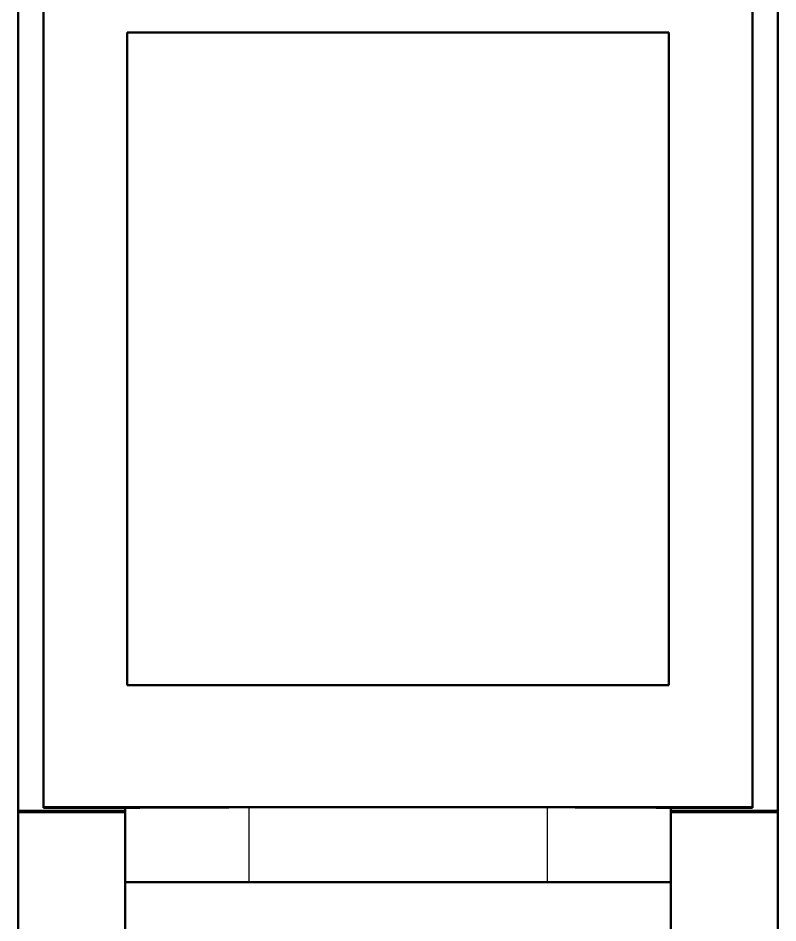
# Model space of a CAD drawing. Header units: millimetres. Extents: x 0 to 841, y 0 to 594.
# Drawn here: x 109.88 to 144.68, y 313.8 to 355.25 of the extents above; entities that cross this region are included whole.
import ezdxf

# ---------------------------------------------------------------- set-up
doc = ezdxf.new("R2010")
doc.units = ezdxf.units.MM
doc.layers.add('1', color=7, linetype='Continuous')

msp = doc.modelspace()

# ---------------------------------------------------------------- linework, layer by layer
at = {"layer": '1', "color": 7, "linetype": 'Continuous', "lineweight": 50}
for p, q in [((109.883, 318.931), (109.883, 394.614)), ((111.053, 394.614), (111.053, 319.066)), ((143.513, 394.614), (143.513, 319.066)), ((144.683, 318.931), (144.683, 394.614)), ((114.883, 324.687), (114.883, 354.587)), ((114.883, 354.587), (139.683, 354.587)), ((139.683, 354.587), (139.683, 324.687)), ((139.683, 324.687), (114.883, 324.687)), ((109.883, 318.868), (109.883, 318.931)), ((114.783, 318.931), (109.883, 318.931)), ((109.883, 310.678), (109.883, 318.868)), ((114.783, 318.868), (109.883, 318.868)), ((111.053, 319.109), (143.513, 319.109)), ((114.783, 319.066), (111.053, 319.066)), ((114.783, 319.074), (114.783, 319.066)), ((114.783, 319.066), (114.783, 318.931)), ((114.783, 318.931), (114.783, 318.868)), ((114.783, 310.678), (114.783, 318.868)), ((134.112, 319.094), (120.454, 319.094)), ((139.783, 319.066), (139.783, 319.074)), ((139.783, 318.931), (139.783, 319.066)), ((143.513, 319.066), (139.783, 319.066)), ((139.783, 318.868), (139.783, 318.931)), ((144.683, 318.931), (139.783, 318.931)), ((139.783, 318.868), (139.783, 310.678)), ((144.683, 318.868), (139.783, 318.868)), ((144.683, 318.868), (144.683, 318.931)), ((144.683, 310.678), (144.683, 318.868)), ((114.783, 315.661), (120.454, 315.661)), ((120.454, 315.661), (134.112, 315.661)), ((134.112, 315.661), (139.783, 315.661))]:
    msp.add_line(p, q, dxfattribs=at)
at = {"layer": '1', "color": 7, "linetype": 'Continuous', "lineweight": 25}
for p, q in [((120.454, 319.094), (120.454, 315.661)), ((134.112, 319.094), (134.112, 315.661))]:
    msp.add_line(p, q, dxfattribs=at)
at = {"layer": '1', "color": 7, "linetype": 'Continuous', "lineweight": 50}
for points in [[(120.454, 319.094), (119.963, 319.094), (119.477, 319.094), (118.514, 319.092), (118.037, 319.091), (117.09, 319.088), (116.621, 319.085), (116.04, 319.082), (115.924, 319.081), (115.692, 319.08), (115.577, 319.079), (115.234, 319.077), (115.007, 319.075), (114.783, 319.074)], [(139.783, 319.074), (139.334, 319.077), (138.879, 319.08), (137.957, 319.085), (137.49, 319.087), (136.543, 319.091), (136.064, 319.092), (135.457, 319.093), (135.335, 319.094), (135.091, 319.094), (134.969, 319.094), (134.602, 319.094), (134.357, 319.094), (134.112, 319.094)]]:
    msp.add_open_spline(points, degree=3, knots=[0, 0, 0, 0, 0.25, 0.25, 0.5, 0.5, 0.75, 0.75, 0.8125, 0.8125, 0.875, 0.875, 1, 1, 1, 1], dxfattribs=at)

doc.saveas('drawing.dxf')
